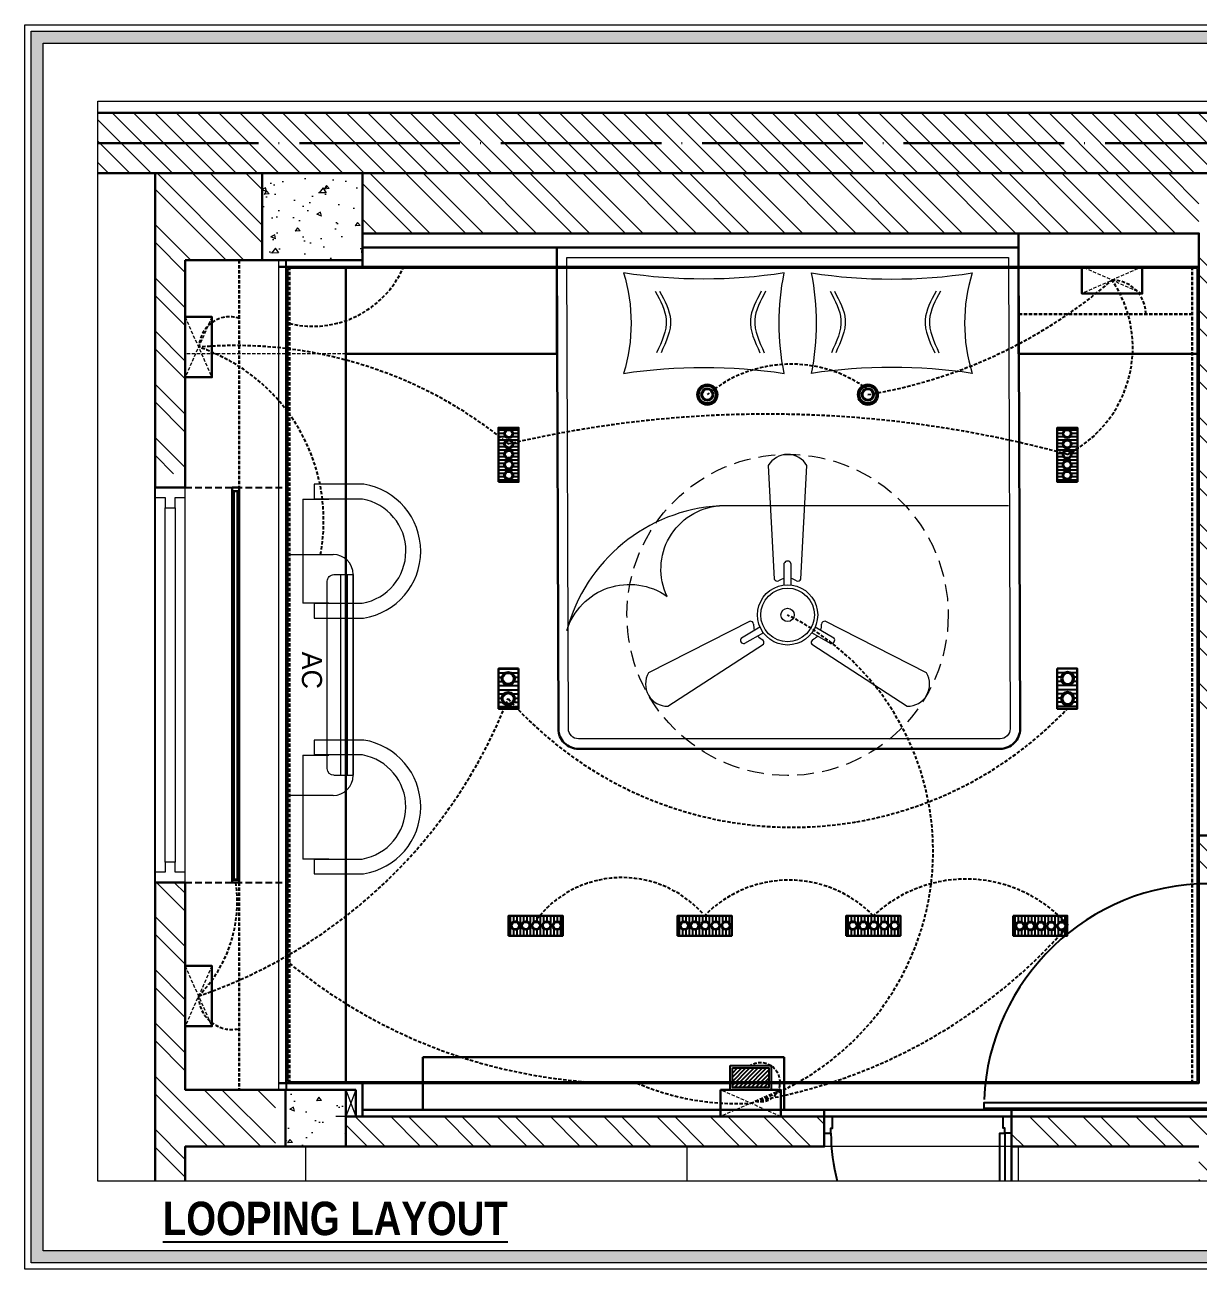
# Model space of a CAD drawing. Header units: millimetres. Extents: x 56222 to 3066687, y -650199 to -121287.
# Drawn here: x 135513.1 to 135688.5, y -183256.6 to -183070.7 of the extents above; entities that cross this region are included whole.
import ezdxf

# ---------------------------------------------------------------- set-up
doc = ezdxf.new("R2010")
doc.units = ezdxf.units.MM
doc.header["$MEASUREMENT"] = 0
for name, pattern in [('00 . GROUND FLOOR$0$DASHED', [0.75, 0.5, -0.25]), ('ACAD_ISO04W100', [30, 24, -3, 0, -3]), ('CENTER', [2, 1.25, -0.25, 0.25, -0.25]), ('DASHED', [0.75, 0.5, -0.25]), ('DASHED2', [0.375, 0.25, -0.125]), ('DASHEDX2', [1.5, 1, -0.5])]:
    doc.linetypes.add(name, pattern=pattern)
for name, color, linetype in [('09ELECTRICAL', 5, 'Continuous'), ('AR DOOR', 40, 'Continuous'), ('AR ELE-5', 134, 'Continuous'), ('AR HATCH-7', 7, 'Continuous')]:
    doc.layers.add(name, color=color, linetype=linetype)
for name, color, linetype, lineweight in [('COLUMN', 1, 'Continuous', 30), ('dim05', 1, 'Continuous', 13), ('Dimension', 10, 'DASHEDX2', 20), ('el', 7, 'Continuous', 20), ('ELEC-wires', 1, 'DASHED2', 13), ('Electrical', 84, 'Continuous', 30), ('ELEVATION', 250, 'Continuous', 9), ('FIRST FLOOR', 7, 'Continuous', 9), ('FIRST FLOOR ( DW_RAIL )', 7, 'Continuous', 9), ('FIRST FLOOR_( PLine )_', 251, 'Continuous', 30), ('FURNITURE', 32, 'Continuous', 9), ('GF FALSE CEILING', 6, 'Continuous', 35), ('GROUND FLOOR', 7, 'Continuous', 9), ('GROUND FLOOR  ( HATCH )', 251, 'Continuous', 9), ('Labelling', 1, 'Continuous', 25), ('Looping', 10, 'Continuous', 25), ('Text', 7, 'Continuous', 15), ('X_PLOT', 1, 'Continuous', 9), ('XX~SLAB ( BEAM )~ ( DIM )', 7, 'Continuous', 9)]:
    doc.layers.add(name, color=color, linetype=linetype, lineweight=lineweight)
doc.layers.add('XX~SLAB ( PLINE )', color=251, linetype='Continuous', plot=False)
doc.styles.add('style4', font='ARIALN.TTF')
doc.styles.add('TEXT', font='eurr____.ttf')
pattern_1 = [(135, (-47548.872, -317320.819), (-3.97747564, -3.97747564), []), (135, (-47548.872, -317318.167), (-3.97747564, -3.97747564), [])]

# ---------------------------------------------------------------- blocks, each defined once
blk = doc.blocks.new('*U19')
for points in [[(-1160, 0), (-1120, 0), (-1120, 30), (-1110, 30), (-1110, 100), (-1160, 100)], [(40, 0), (0, 0), (0, 30), (-10, 30), (-10, 100), (40, 100)], [(0, 0), (0, -1120), (-30, -1120), (-30, 0)]]:
    blk.add_lwpolyline(points, close=True)
at = {"layer": 'AR ELE-5', "linetype": 'ByBlock', "ltscale": 15}
blk.add_arc((1.6, 0.7), 1121.6, 180.03474, 267.62699, dxfattribs=at)
blk = doc.blocks.new('KIDS')
at = {"layer": 'FURNITURE', "color": 9, "lineweight": 5, "true_color": 0xc7c8ca}
for p, q in [((134669.9, -183424.79), (134669.9, -183300.79)), ((134682.4, -183301.79), (134807.4, -183301.79)), ((134682.4, -183423.79), (134807.4, -183423.79)), ((134679.9, -183424.79), (134681.4, -183428.79)), ((134681.4, -183424.79), (134679.9, -183428.79))]:
    blk.add_line(p, q, dxfattribs=at)
at = {"layer": 'FURNITURE', "color": 9, "lineweight": 30, "true_color": 0xc7c8ca}
for p, q in [((134682.4, -183300.79), (134682.4, -183301.79)), ((134669.9, -183301.79), (134682.4, -183301.79)), ((134679.9, -183423.79), (134679.9, -183301.79)), ((134691.41, -183427.92), (134691.41, -183419.92)), ((134691.41, -183419.92), (134745.41, -183419.92)), ((134745.41, -183419.92), (134745.41, -183427.79)), ((134669.9, -183423.79), (134682.4, -183423.79)), ((134682.4, -183423.79), (134682.4, -183428.79)), ((134681.4, -183424.79), (134679.9, -183424.79)), ((134681.4, -183424.79), (134681.4, -183428.79)), ((134808.9, -183427.79), (134682.4, -183427.79)), ((134751.4, -183428.79), (134751.4, -183427.79)), ((134751.4, -183428.79), (134779.4, -183428.79))]:
    blk.add_line(p, q, dxfattribs=at)
at = {"layer": 'FURNITURE', "color": 9, "linetype": '00 . GROUND FLOOR$0$DASHED', "lineweight": 5, "true_color": 0xc7c8ca}
blk.add_line((134679.9, -183314.79), (134655.9, -183314.79), dxfattribs=at)
at = {"layer": 'FURNITURE', "color": 9, "true_color": 0xc7c8ca}
for p, q in [((134673.48, -183336.52, -0.04), (134677.38, -183336.52, -0.04)), ((134673.48, -183336.52, -0.04), (134673.48, -183352.07, -0.04)), ((134673.48, -183374.76, -0.04), (134677.38, -183374.76, -0.04)), ((134673.48, -183374.76, -0.04), (134673.48, -183390.31, -0.04))]:
    blk.add_line(p, q, dxfattribs=at)
at = {"layer": 'FURNITURE'}
blk.add_line((134677.38, -183352.07, -0.04), (134673.48, -183352.07, -0.04), dxfattribs=at)
at = {"layer": 'FURNITURE', "color": 9, "lineweight": 30, "true_color": 0xc7c8ca}
for points in [[(134682.4, -183296.79), (134780.43, -183296.79), (134780.43, -183298.89), (134682.4, -183298.89)], [(134780.43, -183296.79), (134780.43, -183314.79), (134807.4, -183314.79), (134807.4, -183296.79)]]:
    blk.add_lwpolyline(points, close=True, dxfattribs=at)
blk.add_lwpolyline([(134679.9, -183301.79), (134679.9, -183314.79), (134711.43, -183314.79), (134711.43, -183298.89), (134682.4, -183298.89)], dxfattribs=at)
blk.add_lwpolyline([(134777.68, -183373.83), (134714.68, -183373.83, -0.414214), (134711.68, -183370.83), (134711.43, -183298.89), (134780.43, -183298.89), (134780.68, -183370.83, -0.414214)], format="xyb", close=True, dxfattribs=at)
at = {"layer": 'FURNITURE', "color": 9, "linetype": 'DASHEDX2', "lineweight": 25, "true_color": 0xc7c8ca}
for points in [[(134655.9, -183334.79), (134671.01, -183334.79), (134671.01, -183300.79), (134655.9, -183300.79)], [(134655.9, -183393.79), (134671.01, -183393.79), (134671.01, -183424.79), (134655.9, -183424.79)]]:
    blk.add_lwpolyline(points, close=True, dxfattribs=at)
at = {"layer": 'FURNITURE', "color": 9, "true_color": 0xc7c8ca}
for points in [[(134777.68, -183372.33), (134714.68, -183372.33, -0.414214), (134713.18, -183370.83), (134712.93, -183300.39), (134778.93, -183300.39), (134779.18, -183370.83, -0.414214)], [(134727.94, -183351.04, -0.527965), (134735.73, -183337.52, 0.323475), (134712.93, -183356.16, -0.508743), (134727.94, -183351.04)]]:
    blk.add_lwpolyline(points, format="xyb", close=True, dxfattribs=at)
at = {"layer": 'FURNITURE', "color": 9, "true_color": 0xc7c8ca, "elevation": -0.01}
for points in [[(134745.42, -183317.71, -0.100586), (134745.42, -183302.71, -0.075726), (134721.42, -183302.71, -0.148967), (134721.42, -183317.71, -0.074116)], [(134749.5, -183317.71, 0.100586), (134749.5, -183302.71, 0.075726), (134773.5, -183302.71, 0.148967), (134773.5, -183317.71, 0.074116)]]:
    blk.add_lwpolyline(points, format="xyb", close=True, dxfattribs=at)
at = {"layer": 'FURNITURE', "color": 9, "true_color": 0xc7c8ca, "elevation": -0.04, "flags": 128}
for points in [[(134675.16, -183352.07), (134675.16, -183354.29), (134682.54, -183354.29, 0.853613), (134682.59, -183334.29), (134675.16, -183334.29), (134675.16, -183336.51)], [(134677.38, -183352.07), (134675.16, -183352.07), (134682.36, -183352.07, 0.835758), (134682.4, -183336.51), (134677.38, -183336.51), (134675.16, -183336.51)], [(134675.16, -183390.3), (134675.16, -183392.52), (134682.54, -183392.52, 0.853613), (134682.59, -183372.52), (134675.16, -183372.52), (134675.16, -183374.75)], [(134677.38, -183390.3), (134675.16, -183390.3), (134682.36, -183390.3, 0.835758), (134682.4, -183374.75), (134677.38, -183374.75), (134675.16, -183374.75)]]:
    blk.add_lwpolyline(points, format="xyb", dxfattribs=at)
at = {"layer": 'FURNITURE', "color": 9, "true_color": 0xc7c8ca}
for points in [[(134726.16, -183305.45, -0.01), (134726.93, -183306.86, -0.01), (134728.56, -183309.86, -0.01), (134727.12, -183312.98, -0.01), (134726.36, -183314.62, -0.01)], [(134726.8, -183305.45, -0.01), (134727.58, -183306.86, -0.01), (134729.21, -183309.86, -0.01), (134727.77, -183312.98, -0.01), (134727.01, -183314.62, -0.01)], [(134742, -183305.45, -0.01), (134741.22, -183306.86, -0.01), (134739.59, -183309.86, -0.01), (134741.03, -183312.98, -0.01), (134741.79, -183314.62, -0.01)], [(134742.64, -183305.45, -0.01), (134741.87, -183306.86, -0.01), (134740.24, -183309.86, -0.01), (134741.68, -183312.98, -0.01), (134742.44, -183314.62, -0.01)], [(134752.28, -183305.45, -0.01), (134753.05, -183306.86, -0.01), (134754.68, -183309.86, -0.01), (134753.24, -183312.98, -0.01), (134752.48, -183314.62, -0.01)], [(134752.92, -183305.45, -0.01), (134753.69, -183306.86, -0.01), (134755.32, -183309.86, -0.01), (134753.88, -183312.98, -0.01), (134753.13, -183314.62, -0.01)], [(134768.11, -183305.45, -0.01), (134767.34, -183306.86, -0.01), (134765.71, -183309.86, -0.01), (134767.15, -183312.98, -0.01), (134767.91, -183314.62, -0.01)], [(134768.76, -183305.45, -0.01), (134767.99, -183306.86, -0.01), (134766.35, -183309.86, -0.01), (134767.8, -183312.98, -0.01), (134768.55, -183314.62, -0.01)]]:
    blk.add_open_spline(points, degree=3, knots=[0, 0, 0, 0, 4.577917, 9.671137, 9.671137, 9.671137, 9.671137], dxfattribs=at)
blk = doc.blocks.new('6616')
at = {"color": 242, "linetype": 'DASHED', "true_color": 0xcd2027}
for p, q in [((386784.79, -36915.77), (386775.78, -36911.78)), ((386784.79, -36911.78), (386775.78, -36915.77))]:
    blk.add_line(p, q, dxfattribs=at)
at = {"layer": 'ELEC-wires', "color": 5, "linetype": 'ByBlock', "lineweight": 30, "ltscale": 4}
blk.add_lwpolyline([(386775.78, -36911.78), (386784.79, -36911.78), (386784.79, -36915.77), (386775.78, -36915.77)], close=True, dxfattribs=at)
blk = doc.blocks.new('FLOOR LT.')
at = {"layer": '09ELECTRICAL'}
h = blk.add_hatch(dxfattribs=at)
h.set_pattern_fill('ANSI31', color=256, scale=6.05916, angle=180, style=0)
h.set_pattern_definition([(225, (8190.6031, -14293.93296), (0.535559115, -0.535559115), [])])
h.paths.add_polyline_path([(0.56, -5.52), (-8.83, -5.52), (-8.83, -0.49), (0.56, -0.49)])
for points in [[(1.17, -6.13), (-9.43, -6.13), (-9.43, 0.12), (1.17, 0.12)], [(0.56, -5.52), (-8.83, -5.52), (-8.83, -0.49), (0.56, -0.49)]]:
    blk.add_lwpolyline(points, close=True, dxfattribs=at)
blk = doc.blocks.new('bjf')
at = {"layer": 'Electrical', "lineweight": 25, "true_color": 0x000000}
h = blk.add_hatch(dxfattribs=at)
h.set_pattern_fill('ANSI31', color=18, scale=5, angle=45)
h.set_pattern_definition([(90, (131463.1016, -184596.8727), (-0.625, 0), [])])
h.paths.add_polyline_path([(132070.78, -185180.43), (132064.78, -185180.43), (132064.78, -185183.43), (132070.78, -185183.43)])
h.paths.add_polyline_path([(132067.28, -185181.88, -1), (132065.28, -185181.88, -1)], flags=16)
h.paths.add_polyline_path([(132070.28, -185181.88, -1), (132068.28, -185181.88, -1)], flags=16)
at = {"layer": 'Electrical', "color": 240, "true_color": 0xed1f24}
blk.add_lwpolyline([(132070.78, -185183.43), (132064.78, -185183.43), (132064.78, -185180.43), (132070.78, -185180.43)], close=True, dxfattribs=at)
at = {"layer": 'Electrical', "color": 18, "lineweight": 25, "true_color": 0x000000}
for centre, radius in [((132066.28, -185181.88), 1), ((132066.28, -185181.88), 0.8), ((132069.28, -185181.88), 1), ((132069.28, -185181.88), 0.8)]:
    blk.add_circle(centre, radius, dxfattribs=at)

msp = doc.modelspace()

# ---------------------------------------------------------------- hatches: boundary and pattern name
at = {"layer": 'AR HATCH-7', "lineweight": 15, "true_color": 0x939598}
h = msp.add_hatch(dxfattribs=at)
h.set_pattern_fill('ANSI32', color=252, scale=15, angle=90)
h.set_pattern_definition(pattern_1)
h.paths.add_polyline_path([(135532.602, -183198.814), (135532.602, -183243.473), (135537.102, -183243.473), (135537.102, -183238.232), (135550.602, -183238.232), (135550.602, -183229.814), (135537.102, -183229.814), (135537.102, -183202.232), (135537.102, -183198.814)])
h.paths.add_polyline_path([(135532.602, -183092.732), (135532.602, -183137.732), (135537.102, -183137.732), (135537.102, -183105.814), (135548.602, -183105.814), (135548.602, -183092.732)])
h.paths.add_polyline_path([(135688.602, -183191.732), (135688.602, -183197.732), (135693.102, -183197.732), (135693.102, -183191.732)])
h.paths.add_polyline_path([(135688.602, -183101.732), (135688.602, -183116.732), (135688.602, -183176.732), (135693.102, -183176.732), (135693.102, -183101.732)])
h.paths.add_polyline_path([(135621.119, -183222.307), (135621.119, -183192.491)])
h = msp.add_hatch(dxfattribs=at)
h.set_pattern_fill('ANSI32', color=252, scale=15, angle=90)
h.set_pattern_definition(pattern_1)
h.paths.add_polyline_path([(135563.602, -183092.732), (135563.602, -183101.732), (135688.602, -183101.732), (135688.602, -183092.732)])
h = msp.add_hatch(dxfattribs=at)
h.set_pattern_fill('AR-CONC', color=252, angle=135)
h.set_pattern_definition([(185, (-47546.6177, -316380.5967), (-4.62807079, 5.51551999), [0.75, -8.25]), (130, (-47546.618, -316380.597), (-4.3376815, -6.29992167), [0.6, -6.6]), (235.4514445, (-47547.003, -316380.137), (-8.96575221, -0.78440164), [0.63740192, -7.01142112]), (181.1842, (-47548.032, -316382.011), (-6.37613776, 8.71693388), [1.125, -12.375]), (231.6356355, (-47548.563, -316381.285), (-13.4971167, -0.2790007), [0.9561034, -10.5171376]), (126.184164, (-47548.032, -316382.011), (-13.4971167, -0.2790007), [0.9, -9.9]), (156, (-47548.3854, -316380.95), (-1.37382476, 7.06771572), [0.75, -8.25]), (101, (-47548.3854, -316380.95), (-6.84808435, -3.40708593), [0.6, -6.6]), (206.4514447, (-47548.5, -316380.361), (-8.22190906, 3.66062975), [0.6374019, -7.01142112]), (172.5, (-47546.6177, -316380.5967), (-2.439898176, -2.267931853), [0, -6.52, 0, -6.7, 0, -6.625]), (142.5, (-47546.6177, -316380.5967), (-4.6490945, -0.92872942), [0, -3.82, 0, -6.37, 0, -2.525]), (102.5, (-47545.0408, -316382.1736), (-3.615207618, 3.934181673), [0, -2.5, 0, -7.8, 0, -10.35]), (92.5, (-47544.3337, -316382.8807), (-4.83159807, 3.41589983), [0, -3.25, 0, -5.18, 0, -7.35])])
h.paths.add_polyline_path([(135548.602, -183092.814), (135548.602, -183105.814), (135563.602, -183105.814), (135563.602, -183092.814)])
h.paths.add_polyline_path([(135552.102, -183229.814), (135552.102, -183238.232), (135561.102, -183238.232), (135561.102, -183229.814)])
h.paths.add_polyline_path([(135621.119, -183222.307), (135621.119, -183222.288)])
h = msp.add_hatch(dxfattribs=at)
h.set_pattern_fill('ANSI32', color=252, scale=15, angle=90)
h.set_pattern_definition(pattern_1)
h.paths.add_polyline_path([(135561.102, -183233.732), (135561.102, -183238.232), (135632.602, -183238.232), (135632.602, -183233.732)])
h = msp.add_hatch(dxfattribs=at)
h.set_pattern_fill('ANSI32', color=252, scale=15, angle=90)
h.set_pattern_definition(pattern_1)
h.paths.add_polyline_path([(135660.602, -183233.814), (135660.602, -183236.314), (135660.602, -183238.314), (135688.602, -183238.314), (135688.602, -183243.473), (135693.102, -183243.473), (135693.102, -183233.732), (135690.102, -183233.732)])
at = {"layer": 'Dimension', "linetype": 'Continuous', "true_color": 0xd39e00}
h = msp.add_hatch(color=42, dxfattribs=at)
h.paths.add_polyline_path([(135514.062, -183071.57), (135514.062, -183255.705), (135775.665, -183255.705), (135775.665, -183071.57)])
h.paths.add_polyline_path([(135515.898, -183073.406), (135773.829, -183073.406), (135773.829, -183253.869), (135515.898, -183253.869)], flags=16)
at = {"layer": 'Electrical', "lineweight": 25, "true_color": 0x000000}
h = msp.add_hatch(dxfattribs=at)
h.set_pattern_fill('ANSI31', color=18, scale=4, angle=135)
h.set_pattern_definition([(180, (114616.08415, -196130.15726), (-4e-16, -0.5), [])])
h.paths.add_polyline_path([(135583.923, -183136.635), (135584.973, -183137.504, -0.6754013), (135586.113, -183137.962, -0.1553602), (135585.991, -183138.345), (135586.74, -183138.965), (135586.923, -183138.965), (135586.923, -183130.876), (135583.923, -183130.876)])
h.paths.add_polyline_path([(135584.788, -183131.74, -1), (135586.113, -183131.74, -1)], flags=16)
h.paths.add_polyline_path([(135586.113, -183133.296, -1), (135584.788, -183133.296, -1)], flags=16)
h.paths.add_polyline_path([(135584.92, -183131.74, -1), (135585.98, -183131.74, -1)], flags=0)
h.paths.add_polyline_path([(135585.98, -183133.296, -1), (135584.92, -183133.296, -1)], flags=0)
h.paths.add_polyline_path([(135586.113, -183134.851, -1), (135584.788, -183134.851, -1)], flags=16)
h.paths.add_polyline_path([(135585.98, -183134.851, -1), (135584.92, -183134.851, -1)], flags=0)
h.paths.add_polyline_path([(135586.113, -183136.407, -1), (135584.788, -183136.407, -1)], flags=16)
h.paths.add_polyline_path([(135585.98, -183136.407, -1), (135584.92, -183136.407, -1)], flags=0)
h.paths.add_polyline_path([(135584.973, -183137.504), (135583.923, -183136.635), (135583.923, -183138.965), (135586.74, -183138.965), (135585.991, -183138.345, -0.7310619), (135584.788, -183137.962, -0.1937438)], flags=17)
h = msp.add_hatch(dxfattribs=at)
h.set_pattern_fill('ANSI31', color=18, scale=4, angle=135)
h.set_pattern_definition([(180, (114599.06494, -196130.15726), (-4e-16, -0.5), [])])
h.paths.add_polyline_path([(135670.428, -183136.635), (135669.378, -183137.504, 0.6754013), (135668.238, -183137.962, 0.1553602), (135668.36, -183138.345), (135667.61, -183138.965), (135667.428, -183138.965), (135667.428, -183130.876), (135670.428, -183130.876)])
h.paths.add_polyline_path([(135669.562, -183131.74, 1), (135668.238, -183131.74, 1)], flags=16)
h.paths.add_polyline_path([(135668.238, -183133.296, 1), (135669.562, -183133.296, 1)], flags=16)
h.paths.add_polyline_path([(135669.43, -183131.74, 1), (135668.37, -183131.74, 1)], flags=0)
h.paths.add_polyline_path([(135668.37, -183133.296, 1), (135669.43, -183133.296, 1)], flags=0)
h.paths.add_polyline_path([(135668.238, -183134.851, 1), (135669.562, -183134.851, 1)], flags=16)
h.paths.add_polyline_path([(135668.37, -183134.851, 1), (135669.43, -183134.851, 1)], flags=0)
h.paths.add_polyline_path([(135668.238, -183136.407, 1), (135669.562, -183136.407, 1)], flags=16)
h.paths.add_polyline_path([(135668.37, -183136.407, 1), (135669.43, -183136.407, 1)], flags=0)
h.paths.add_polyline_path([(135669.378, -183137.504), (135670.428, -183136.635), (135670.428, -183138.965), (135667.61, -183138.965), (135668.36, -183138.345, 0.7310619), (135669.562, -183137.962, 0.1937438)], flags=17)
h = msp.add_hatch(dxfattribs=at)
h.set_pattern_fill('ANSI31', color=18, scale=4, angle=225)
h.set_pattern_definition([(270, (148518.71896, -204174.63937), (0.5, -5e-16), [])])
h.paths.add_polyline_path([(135587.767, -183206.801), (135586.899, -183205.751, 0.6754013), (135586.44, -183204.611, 0.1553602), (135586.057, -183204.733), (135585.437, -183203.984), (135585.437, -183203.801), (135593.527, -183203.801), (135593.527, -183206.801)])
h.paths.add_polyline_path([(135592.662, -183205.936, 1), (135592.662, -183204.611, 1)], flags=16)
h.paths.add_polyline_path([(135591.107, -183204.611, 1), (135591.107, -183205.936, 1)], flags=16)
h.paths.add_polyline_path([(135592.662, -183205.803, 1), (135592.662, -183204.743, 1)], flags=0)
h.paths.add_polyline_path([(135591.107, -183204.743, 1), (135591.107, -183205.803, 1)], flags=0)
h.paths.add_polyline_path([(135589.551, -183204.611, 1), (135589.551, -183205.936, 1)], flags=16)
h.paths.add_polyline_path([(135589.551, -183204.743, 1), (135589.551, -183205.803, 1)], flags=0)
h.paths.add_polyline_path([(135587.995, -183204.611, 1), (135587.995, -183205.936, 1)], flags=16)
h.paths.add_polyline_path([(135587.995, -183204.743, 1), (135587.995, -183205.803, 1)], flags=0)
h.paths.add_polyline_path([(135586.899, -183205.751), (135587.767, -183206.801), (135585.437, -183206.801), (135585.437, -183203.984), (135586.057, -183204.733, 0.7310619), (135586.44, -183205.936, 0.1937438)], flags=17)
h = msp.add_hatch(dxfattribs=at)
h.set_pattern_fill('ANSI31', color=18, scale=4, angle=225)
h.set_pattern_definition([(270, (148543.9682, -204174.63937), (0.5, -5e-16), [])])
h.paths.add_polyline_path([(135613.016, -183206.801), (135612.148, -183205.751, 0.6754013), (135611.689, -183204.611, 0.1553602), (135611.306, -183204.733), (135610.686, -183203.984), (135610.686, -183203.801), (135618.776, -183203.801), (135618.776, -183206.801)])
h.paths.add_polyline_path([(135617.912, -183205.936, 1), (135617.912, -183204.611, 1)], flags=16)
h.paths.add_polyline_path([(135616.356, -183204.611, 1), (135616.356, -183205.936, 1)], flags=16)
h.paths.add_polyline_path([(135617.912, -183205.803, 1), (135617.912, -183204.743, 1)], flags=0)
h.paths.add_polyline_path([(135616.356, -183204.743, 1), (135616.356, -183205.803, 1)], flags=0)
h.paths.add_polyline_path([(135614.8, -183204.611, 1), (135614.8, -183205.936, 1)], flags=16)
h.paths.add_polyline_path([(135614.8, -183204.743, 1), (135614.8, -183205.803, 1)], flags=0)
h.paths.add_polyline_path([(135613.245, -183204.611, 1), (135613.245, -183205.936, 1)], flags=16)
h.paths.add_polyline_path([(135613.245, -183204.743, 1), (135613.245, -183205.803, 1)], flags=0)
h.paths.add_polyline_path([(135612.148, -183205.751), (135613.016, -183206.801), (135610.686, -183206.801), (135610.686, -183203.984), (135611.306, -183204.733, 0.7310619), (135611.689, -183205.936, 0.1937438)], flags=17)
h = msp.add_hatch(dxfattribs=at)
h.set_pattern_fill('ANSI31', color=18, scale=4, angle=225)
h.set_pattern_definition([(270, (148569.16817, -204174.63937), (0.5, -5e-16), [])])
h.paths.add_polyline_path([(135638.216, -183206.801), (135637.348, -183205.751, 0.6754013), (135636.889, -183204.611, 0.1553602), (135636.506, -183204.733), (135635.886, -183203.984), (135635.886, -183203.801), (135643.976, -183203.801), (135643.976, -183206.801)])
h.paths.add_polyline_path([(135643.112, -183205.936, 1), (135643.112, -183204.611, 1)], flags=16)
h.paths.add_polyline_path([(135641.556, -183204.611, 1), (135641.556, -183205.936, 1)], flags=16)
h.paths.add_polyline_path([(135643.112, -183205.803, 1), (135643.112, -183204.743, 1)], flags=0)
h.paths.add_polyline_path([(135641.556, -183204.743, 1), (135641.556, -183205.803, 1)], flags=0)
h.paths.add_polyline_path([(135640, -183204.611, 1), (135640, -183205.936, 1)], flags=16)
h.paths.add_polyline_path([(135640, -183204.743, 1), (135640, -183205.803, 1)], flags=0)
h.paths.add_polyline_path([(135638.445, -183204.611, 1), (135638.445, -183205.936, 1)], flags=16)
h.paths.add_polyline_path([(135638.445, -183204.743, 1), (135638.445, -183205.803, 1)], flags=0)
h.paths.add_polyline_path([(135637.348, -183205.751), (135638.216, -183206.801), (135635.886, -183206.801), (135635.886, -183203.984), (135636.506, -183204.733, 0.7310619), (135636.889, -183205.936, 0.1937438)], flags=17)
h = msp.add_hatch(dxfattribs=at)
h.set_pattern_fill('ANSI31', color=18, scale=4, angle=225)
h.set_pattern_definition([(270, (148594.11994, -204275.1636), (0.5, -5e-16), [])])
h.paths.add_polyline_path([(135663.168, -183203.801), (135662.3, -183204.851, -0.6754013), (135661.841, -183205.991, -0.1553602), (135661.458, -183205.869), (135660.838, -183206.618), (135660.838, -183206.801), (135668.928, -183206.801), (135668.928, -183203.801)])
h.paths.add_polyline_path([(135668.063, -183204.666, -1), (135668.063, -183205.991, -1)], flags=16)
h.paths.add_polyline_path([(135666.508, -183205.991, -1), (135666.508, -183204.666, -1)], flags=16)
h.paths.add_polyline_path([(135668.063, -183204.799, -1), (135668.063, -183205.858, -1)], flags=0)
h.paths.add_polyline_path([(135666.508, -183205.858, -1), (135666.508, -183204.799, -1)], flags=0)
h.paths.add_polyline_path([(135664.952, -183205.991, -1), (135664.952, -183204.666, -1)], flags=16)
h.paths.add_polyline_path([(135664.952, -183205.858, -1), (135664.952, -183204.799, -1)], flags=0)
h.paths.add_polyline_path([(135663.396, -183205.991, -1), (135663.396, -183204.666, -1)], flags=16)
h.paths.add_polyline_path([(135663.396, -183205.858, -1), (135663.396, -183204.799, -1)], flags=0)
h.paths.add_polyline_path([(135662.3, -183204.851), (135663.168, -183203.801), (135660.838, -183203.801), (135660.838, -183206.618), (135661.458, -183205.869, -0.7310619), (135661.841, -183204.666, -0.1937438)], flags=17)
at = {"layer": 'GROUND FLOOR  ( HATCH )'}
h = msp.add_hatch(dxfattribs=at)
h.set_pattern_fill('ANSI31', color=6, scale=18, angle=90, style=0)
h.set_pattern_definition([(135, (-26770.0727, -299624.5003), (-1.590990258, -1.590990258), [])])
h.paths.add_polyline_path([(135524.065, -183083.814), (135524.065, -183092.814), (135701.453, -183092.814), (135701.453, -183083.814)])

# ---------------------------------------------------------------- linework, layer by layer
for points in [[(135632.602, -183236.314), (135633.602, -183236.314), (135633.602, -183235.564), (135633.852, -183235.564), (135633.852, -183233.814), (135632.602, -183233.814)], [(135660.602, -183236.314), (135659.602, -183236.314), (135659.602, -183235.564), (135659.352, -183235.564), (135659.352, -183233.814), (135660.602, -183233.814)]]:
    msp.add_lwpolyline(points, close=True)
msp.add_lwpolyline([(135658.852, -183243.473), (135658.852, -183236.314), (135659.602, -183236.314), (135659.602, -183243.473)])
at = {"layer": 'AR ELE-5', "linetype": 'ByBlock', "ltscale": 15}
msp.add_arc((135661.643, -183236.297), 28.041, 180.03474, 194.82719, dxfattribs=at)
at = {"layer": 'COLUMN'}
for points in [[(135548.602, -183105.814), (135548.602, -183092.814), (135563.602, -183092.814), (135563.602, -183105.814)], [(135552.102, -183238.314), (135552.102, -183229.814), (135561.102, -183229.814), (135561.102, -183238.314)]]:
    msp.add_lwpolyline(points, close=True, dxfattribs=at)
at = {"layer": 'Dimension', "color": 42, "linetype": 'Continuous', "true_color": 0xd39e00}
for points in [[(135513.144, -183070.652), (135776.583, -183070.652), (135776.583, -183256.623), (135513.144, -183256.623)], [(135514.062, -183071.57), (135775.665, -183071.57), (135775.665, -183255.705), (135514.062, -183255.705)], [(135515.898, -183073.406), (135773.829, -183073.406), (135773.829, -183253.869), (135515.898, -183253.869)]]:
    msp.add_lwpolyline(points, close=True, dxfattribs=at)
at = {"layer": 'Electrical', "lineweight": 15, "ltscale": 20}
for p, q in [((135624.24, -183136.53), (135625.126, -183153.52)), ((135629.126, -183153.52), (135630.011, -183136.53)), ((135626.626, -183154.372), (135626.626, -183151.132)), ((135627.626, -183151.158), (135627.626, -183154.372)), ((135621.515, -183159.774), (135606.359, -183167.503)), ((135620.22, -183162.254), (135623.003, -183160.647)), ((135623.503, -183161.513), (135620.697, -183163.134)), ((135633.532, -183163.12), (135630.749, -183161.513)), ((135631.249, -183160.647), (135634.055, -183162.267)), ((135647.893, -183167.502), (135632.737, -183159.774)), ((135609.244, -183172.5), (135623.515, -183163.238)), ((135630.737, -183163.238), (135645.008, -183172.5))]:
    msp.add_line(p, q, dxfattribs=at)
at = {"layer": 'Electrical', "lineweight": 15}
for p, q in [((135552.211, -183185.827), (135552.211, -183149.801)), ((135552.211, -183149.801), (135559.194, -183149.801)), ((135558.333, -183181.812), (135558.333, -183153.817)), ((135559.337, -183152.813), (135562.206, -183152.813)), ((135560.341, -183182.816), (135560.341, -183152.813)), ((135561.345, -183182.816), (135561.345, -183152.813)), ((135562.206, -183152.813), (135562.206, -183182.816)), ((135562.206, -183182.816), (135562.206, -183152.813)), ((135559.337, -183182.816), (135562.206, -183182.816)), ((135562.206, -183182.816), (135562.206, -183182.816)), ((135559.194, -183185.827), (135552.211, -183185.827))]:
    msp.add_line(p, q, dxfattribs=at)
at = {"layer": 'Electrical', "color": 240, "true_color": 0xed1f24}
for points in [[(135583.923, -183138.965), (135583.923, -183130.876), (135586.923, -183130.876), (135586.923, -183138.965)], [(135670.428, -183138.965), (135670.428, -183130.876), (135667.428, -183130.876), (135667.428, -183138.965)], [(135585.437, -183206.801), (135593.527, -183206.801), (135593.527, -183203.801), (135585.437, -183203.801)], [(135610.686, -183206.801), (135618.776, -183206.801), (135618.776, -183203.801), (135610.686, -183203.801)], [(135635.886, -183206.801), (135643.976, -183206.801), (135643.976, -183203.801), (135635.886, -183203.801)], [(135660.838, -183203.801), (135668.928, -183203.801), (135668.928, -183206.801), (135660.838, -183206.801)]]:
    msp.add_lwpolyline(points, close=True, dxfattribs=at)
at = {"layer": 'Electrical', "color": 7, "lineweight": 30}
msp.add_lwpolyline([(135544.126, -183139.814), (135544.126, -183198.814), (135545.186, -183198.814), (135545.186, -183139.814)], close=True, dxfattribs=at)
at = {"layer": 'Electrical', "color": 175, "lineweight": 30, "ltscale": 8, "true_color": 0x4554a5}
for points in [[(135544.959, -183198.416), (135544.338, -183198.416), (135544.338, -183140.329), (135544.959, -183140.329)], [(135544.94, -183198.397), (135544.356, -183198.397), (135544.356, -183140.347), (135544.94, -183140.347)]]:
    msp.add_lwpolyline(points, close=True, dxfattribs=at)
at = {"layer": 'Electrical', "color": 18, "ltscale": 8, "true_color": 0x000000}
for centre, radius in [((135615.126, -183125.913), 1.504), ((135615.126, -183125.913), 1.304), ((135615.126, -183125.913), 0.904), ((135615.126, -183125.913), 0.804), ((135639.126, -183125.913), 1.504), ((135639.126, -183125.913), 1.304), ((135639.126, -183125.913), 0.904), ((135639.126, -183125.913), 0.804)]:
    msp.add_circle(centre, radius, dxfattribs=at)
at = {"layer": 'Electrical', "color": 18, "lineweight": 25, "true_color": 0x000000}
for centre, radius in [((135585.45, -183131.74), 0.662), ((135585.45, -183131.74), 0.53), ((135668.9, -183131.74), 0.662), ((135668.9, -183131.74), 0.53), ((135585.45, -183133.296), 0.662), ((135585.45, -183133.296), 0.53), ((135668.9, -183133.296), 0.662), ((135668.9, -183133.296), 0.53), ((135585.45, -183134.851), 0.662), ((135585.45, -183134.851), 0.53), ((135668.9, -183134.851), 0.662), ((135668.9, -183134.851), 0.53), ((135585.45, -183136.407), 0.662), ((135585.45, -183137.962), 0.662), ((135585.45, -183136.407), 0.53), ((135668.9, -183136.407), 0.662), ((135668.9, -183137.962), 0.662), ((135668.9, -183136.407), 0.53), ((135585.45, -183137.962), 0.53), ((135668.9, -183137.962), 0.53), ((135586.44, -183205.273), 0.662), ((135586.44, -183205.273), 0.53), ((135587.995, -183205.273), 0.662), ((135587.995, -183205.273), 0.53), ((135589.551, -183205.273), 0.662), ((135589.551, -183205.273), 0.53), ((135591.107, -183205.273), 0.662), ((135591.107, -183205.273), 0.53), ((135592.662, -183205.273), 0.662), ((135592.662, -183205.273), 0.53), ((135611.689, -183205.273), 0.662), ((135611.689, -183205.273), 0.53), ((135613.245, -183205.273), 0.662), ((135613.245, -183205.273), 0.53), ((135614.8, -183205.273), 0.662), ((135614.8, -183205.273), 0.53), ((135616.356, -183205.273), 0.662), ((135616.356, -183205.273), 0.53), ((135617.912, -183205.273), 0.662), ((135617.912, -183205.273), 0.53), ((135636.889, -183205.273), 0.662), ((135636.889, -183205.273), 0.53), ((135638.445, -183205.273), 0.662), ((135638.445, -183205.273), 0.53), ((135640, -183205.273), 0.662), ((135640, -183205.273), 0.53), ((135641.556, -183205.273), 0.662), ((135641.556, -183205.273), 0.53), ((135643.112, -183205.273), 0.662), ((135643.112, -183205.273), 0.53), ((135661.841, -183205.329), 0.662), ((135661.841, -183205.329), 0.53), ((135663.396, -183205.329), 0.662), ((135663.396, -183205.329), 0.53), ((135664.952, -183205.329), 0.662), ((135664.952, -183205.329), 0.53), ((135666.508, -183205.329), 0.662), ((135666.508, -183205.329), 0.53), ((135668.063, -183205.329), 0.662), ((135668.063, -183205.329), 0.53)]:
    msp.add_circle(centre, radius, dxfattribs=at)
at = {"layer": 'Electrical', "linetype": 'DASHED', "lineweight": 15, "ltscale": 5}
msp.add_circle((135627.126, -183158.844), 24, dxfattribs=at)
at = {"layer": 'Electrical', "lineweight": 15}
for centre, start, end in [((135559.194, -183152.813), 0, 90), ((135559.194, -183182.816), 270, 0)]:
    msp.add_arc(centre, 3.012, start, end, dxfattribs=at)
at = {"layer": 'Electrical', "lineweight": 15, "ltscale": 20}
for centre, major_axis, start_param, end_param in [((135627.126, -183138.157), (2.342, 2.342), -0.2721361, 1.8429674), ((135627.121, -183151.325), (0.376, 0.376), -0.4655363, 1.9836178), ((135627.126, -183158.844), (3.182, -3.182), 3.141610145497995, 9.42479545267758), ((135625.598, -183153.258), (0.382, 0.382), 2.8630143, 4.2577845), ((135627.126, -183155.766), (1.705, -1.705), 2.5650573, 2.9513076), ((135627.126, -183155.766), (1.705, 1.705), 0.19032, 0.5765703), ((135628.653, -183153.258), (0.382, -0.382), 5.1670285, 6.5617986), ((135627.126, -183158.844), (2.828, -2.828), 0.0000175, 6.2832028), ((135627.126, -183158.844), (0.707, 0.707), 1.5708138, 7.8539991), ((135621.524, -183160.315), (0.382, -0.382), 0.9782383, 2.3730084), ((135624.46, -183160.383), (1.705, -1.705), 3.8555115, 4.2417618), ((135629.792, -183160.383), (1.705, 1.705), 5.1830512, 5.5693015), ((135632.727, -183160.315), (0.382, -0.382), 2.3394156, 3.7341857), ((135620.617, -183162.608), (0.376, -0.376), 3.1996551, 5.6488092), ((135624.46, -183160.383), (1.705, -1.705), 4.6594524, 5.0457027), ((135623.052, -183162.96), (0.382, 0.382), -1.3257759, 0.0689943), ((135631.2, -183162.96), (0.382, -0.382), 3.0726334, 4.4674035), ((135629.792, -183160.383), (1.705, 1.705), 4.3791102, 4.7653605), ((135633.64, -183162.599), (0.376, 0.376), 3.7232539, 6.172408), ((135609.21, -183169.189), (2.342, -2.342), 3.3930553, 5.5081589), ((135645.042, -183169.188), (2.342, -2.342), 5.4874504, 7.602554)]:
    msp.add_ellipse(centre, major_axis=major_axis, ratio=1, start_param=start_param, end_param=end_param, dxfattribs=at)
at = {"layer": 'Electrical', "lineweight": 15, "extrusion": (0, 0, -1)}
for centre, start_param, end_param in [((135559.337, -183153.817), -0.7853982, 0.7853982), ((135559.337, -183181.812), 3.9269908, 5.4977871)]:
    msp.add_ellipse(centre, major_axis=(-0.71, 0.71), ratio=1, start_param=start_param, end_param=end_param, dxfattribs=at)
at = {"layer": 'ELEVATION', "lineweight": 0}
msp.add_lwpolyline([(135524.065, -183243.473), (135524.065, -183082.062), (135701.453, -183082.062), (135701.453, -183243.473)], close=True, dxfattribs=at)
at = {"layer": 'FIRST FLOOR'}
for p, q in [((135532.602, -183092.814), (135701.453, -183092.814)), ((135532.602, -183243.473), (135532.602, -183092.814)), ((135563.602, -183101.814), (135688.602, -183101.814)), ((135537.102, -183139.814), (135532.602, -183139.814)), ((135537.102, -183198.814), (135532.602, -183198.814)), ((135559.602, -183229.814), (135537.102, -183229.814)), ((135632.602, -183233.814), (135559.602, -183233.814)), ((135632.602, -183238.314), (135632.602, -183233.814)), ((135693.102, -183233.814), (135660.602, -183233.814)), ((135660.602, -183238.314), (135660.602, -183233.814)), ((135537.102, -183243.473), (135537.102, -183238.314)), ((135688.602, -183238.314), (135537.102, -183238.314)), ((135612.102, -183243.473), (135612.102, -183238.314))]:
    msp.add_line(p, q, dxfattribs=at)
at = {"layer": 'FIRST FLOOR ( DW_RAIL )'}
msp.add_lwpolyline([(135532.602, -183139.814), (135532.602, -183141.314), (135534.102, -183141.314), (135534.102, -183142.814), (135535.602, -183142.814), (135535.602, -183195.814), (135534.102, -183195.814), (135534.102, -183197.314), (135532.602, -183197.314), (135532.602, -183198.814), (135537.102, -183198.814), (135537.102, -183197.314), (135535.602, -183197.314), (135535.602, -183195.814), (135534.102, -183195.814), (135534.102, -183142.814), (135535.602, -183142.814), (135535.602, -183141.314), (135537.102, -183141.314), (135537.102, -183139.814), (135532.602, -183139.814), (135532.602, -183198.814), (135537.102, -183198.814), (135537.102, -183139.814)], close=True, dxfattribs=at)
at = {"layer": 'FIRST FLOOR_( PLine )_'}
for p, q in [((135693.102, -183233.814), (135660.602, -183233.814)), ((135660.602, -183233.814), (135660.602, -183238.314)), ((135660.602, -183238.314), (135688.602, -183238.314))]:
    msp.add_line(p, q, dxfattribs=at)
for points in [[(135701.453, -183092.814), (135532.602, -183092.814), (135532.602, -183139.814), (135537.102, -183139.814), (135537.102, -183105.814)], [(135563.602, -183101.814), (135688.602, -183101.814), (135688.602, -183191.814), (135693.102, -183191.814)], [(135537.102, -183243.473), (135537.102, -183238.314), (135632.602, -183238.314), (135632.602, -183233.814), (135561.102, -183233.814), (135561.102, -183229.814), (135537.102, -183229.814), (135537.102, -183198.814), (135532.602, -183198.814), (135532.602, -183243.473)]]:
    msp.add_lwpolyline(points, dxfattribs=at)
at = {"layer": 'FURNITURE', "color": 9, "true_color": 0xc7c8ca}
for p, q in [((135660.126, -183142.54), (135616.933, -183142.54)), ((135558.582, -183195.332, -0.036), (135554.674, -183195.332, -0.036))]:
    msp.add_line(p, q, dxfattribs=at)
at = {"layer": 'FURNITURE', "color": 9, "lineweight": 30, "true_color": 0xc7c8ca}
msp.add_line((135660.602, -183233.814), (135660.602, -183232.814), dxfattribs=at)
at = {"layer": 'FURNITURE'}
for p, q in [((135537.102, -183238.314), (135537.102, -183243.473)), ((135555.107, -183238.314), (135537.102, -183238.314)), ((135555.107, -183243.473), (135555.107, -183238.314)), ((135661.602, -183238.314), (135661.602, -183243.473))]:
    msp.add_line(p, q, dxfattribs=at)
at = {"layer": 'FURNITURE', "lineweight": 30}
msp.add_line((135660.602, -183238.314), (135660.602, -183243.473), dxfattribs=at)
at = {"layer": 'GF FALSE CEILING', "color": 3, "linetype": '00 . GROUND FLOOR$0$DASHED', "lineweight": 30}
for p, q in [((135545.186, -183105.814), (135545.186, -183139.814)), ((135661.661, -183113.911), (135687.602, -183113.911)), ((135545.186, -183198.814), (135545.186, -183229.814))]:
    msp.add_line(p, q, dxfattribs=at)
at = {"layer": 'GF FALSE CEILING', "color": 9, "lineweight": 30, "true_color": 0xc7c8ca}
msp.add_lwpolyline([(135552.211, -183228.814), (135688.602, -183228.814), (135688.602, -183106.814), (135552.211, -183106.814)], close=True, dxfattribs=at)
at = {"layer": 'GF FALSE CEILING', "color": 9, "lineweight": 5, "true_color": 0xc7c8ca}
msp.add_lwpolyline([(135552.461, -183228.564), (135688.352, -183228.564), (135688.352, -183107.064), (135552.461, -183107.064)], close=True, dxfattribs=at)
at = {"layer": 'GF FALSE CEILING', "color": 3, "linetype": '00 . GROUND FLOOR$0$DASHED', "lineweight": 30}
msp.add_lwpolyline([(135552.711, -183228.813), (135687.602, -183228.813), (135687.602, -183106.815), (135552.711, -183106.815)], close=True, dxfattribs=at)
at = {"layer": 'GROUND FLOOR'}
for p, q in [((135524.065, -183083.814), (135701.453, -183083.814)), ((135524.065, -183092.814), (135701.453, -183092.814)), ((135524.065, -183092.814), (135556.602, -183092.814))]:
    msp.add_line(p, q, dxfattribs=at)
at = {"layer": 'GROUND FLOOR', "color": 1, "linetype": 'ACAD_ISO04W100'}
msp.add_line((135524.065, -183088.314), (135701.453, -183088.314), dxfattribs=at)
at = {"layer": 'GROUND FLOOR', "color": 6, "lineweight": 30}
for points in [[(135701.453, -183083.814), (135524.065, -183083.814)], [(135524.065, -183092.814), (135701.453, -183092.814)]]:
    msp.add_lwpolyline(points, dxfattribs=at)
at = {"layer": 'Looping', "color": 251, "linetype": 'DASHED', "lineweight": 25, "true_color": 0x636466}
for centre, radius, start, end in [((135556.164, -183100.875), 14.832, 256.53746, 336.39551), ((135627.64, -183140.847, -0.011), 19.484, 53.87714, 129.96204), ((135624.11, -183298.515), 169.682, 74.69449, 103.16962), ((135627.837, -183134.099), 56.482, 221.26509, 316.67775), ((135602.391, -183214.252), 16.152, 42.03202, 143.40878), ((135627.331, -183216.042), 17.567, 44.1715, 135.8285), ((135653.797, -183218.63), 20.302, 41.14159, 133.07622), ((135602.883, -183149.495), 79.339, 230.77409, 271.25023)]:
    msp.add_arc(centre, radius, start, end, dxfattribs=at)
at = {"layer": 'Looping', "linetype": 'DASHED', "lineweight": 25}
for centre, radius, start, end in [((135627.074, -183052.722), 74.176, 279.35044, 310.87774), ((135660.791, -183118.871), 17.92, 296.90506, 34.1631), ((135675.619, -183113.839), 5.031, 359.18483, 90), ((135543.739, -183118.845), 4.552, 71.46689, 180), ((135544.576, -183182.702), 64.122, 50.39905, 94.9036), ((135530.423, -183144.774), 27.37, 349.41617, 71.5285), ((135514.227, -183143.603), 76.373, 289.00301, 338.69574), ((135524.901, -183201.761), 19.974, 315.28609, 8.48503), ((135609.144, -183153.19), 79.408, 279.565, 319.01267), ((135544.089, -183215.814), 4.994, 180, 282.6891), ((135623.099, -183228.692), 2.904, 254.82796, 121.0506), ((135619.484, -183194.29), 37.59, 246.6975, 273.22919)]:
    msp.add_arc(centre, radius, start, end, dxfattribs=at)
at = {"layer": 'Looping', "color": 6, "linetype": 'DASHED', "lineweight": 25}
msp.add_arc((135609.28, -183194.191), 39.596, 288.13017, 63.21188, dxfattribs=at)
at = {"layer": 'X_PLOT', "linetype": 'ACAD_ISO04W100', "lineweight": 30}
msp.add_line((135524.065, -183088.314), (135701.453, -183088.314), dxfattribs=at)
at = {"layer": 'XX~SLAB ( BEAM )~ ( DIM )', "lineweight": 30}
for p, q in [((135563.602, -183105.814), (135563.602, -183101.814)), ((135537.102, -183105.814), (135563.602, -183105.814)), ((135537.102, -183229.814), (135537.102, -183228.814))]:
    msp.add_line(p, q, dxfattribs=at)
at = {"layer": 'XX~SLAB ( PLINE )'}
msp.add_lwpolyline([(135532.602, -183243.473), (135532.602, -183092.814), (135701.453, -183092.814)], dxfattribs=at)

# ---------------------------------------------------------------- block references
at = {"layer": '09ELECTRICAL', "linetype": 'Continuous', "transparency": 33554687, "xscale": 0.5800284155333276, "yscale": 0.5800284155333276, "zscale": 0.5800284155333276, "rotation": 180}
msp.add_blockref('FLOOR LT.', (135619.205, -183229.757), dxfattribs=at)
at = {"layer": 'AR DOOR', "linetype": 'ByBlock', "lineweight": -2, "extrusion": (0, 0, -1), "xscale": -0.02999999999996949, "yscale": 0.02999999999996949, "zscale": -0.02999999999996949, "rotation": 90}
msp.add_blockref('*U19', (-135690.102, -183232.614), dxfattribs=at)
at = {"layer": 'dim05', "lineweight": 30}
msp.add_blockref('KIDS', (881.199, 194.975), dxfattribs=at)
at = {"layer": 'el', "color": 1}
for p in [(-251104.668, -146195.031), (-251158.686, -146318.044)]:
    msp.add_blockref('6616', p, dxfattribs=at)
at = {"layer": 'el', "color": 1, "rotation": 90}
for p in [(98625.318, -569899.102), (98625.318, -569996.102)]:
    msp.add_blockref('6616', p, dxfattribs=at)
at = {"layer": 'FURNITURE', "color": 242, "linetype": 'CENTER', "lineweight": 30, "true_color": 0xcd2027, "rotation": 90}
msp.add_blockref('bjf', (-49596.504, -315237.636), dxfattribs=at)
at = {"layer": 'FURNITURE', "color": 242, "linetype": 'CENTER', "lineweight": 30, "true_color": 0xcd2027, "xscale": -1, "rotation": 270}
msp.add_blockref('bjf', (320850.854, -315237.636), dxfattribs=at)

# ---------------------------------------------------------------- texts
at = {"layer": 'Labelling', "color": 251, "true_color": 0x636466, "insert": (135559.54, -183249.083), "char_height": 5, "attachment_point": 5, "style": 'style4'}
msp.add_mtext_dynamic_manual_height_columns('{\\fArial Narrow|b1|i0|c0|p34;\\LLOOPING LAYOUT}', width=79.10806, gutter_width=1, heights=[0], dxfattribs=at)
at = {"layer": 'Text', "style": 'TEXT'}
msp.add_text('AC', height=3, rotation=270, dxfattribs=at).set_placement((135554.546, -183164.333))

doc.saveas('drawing.dxf')
